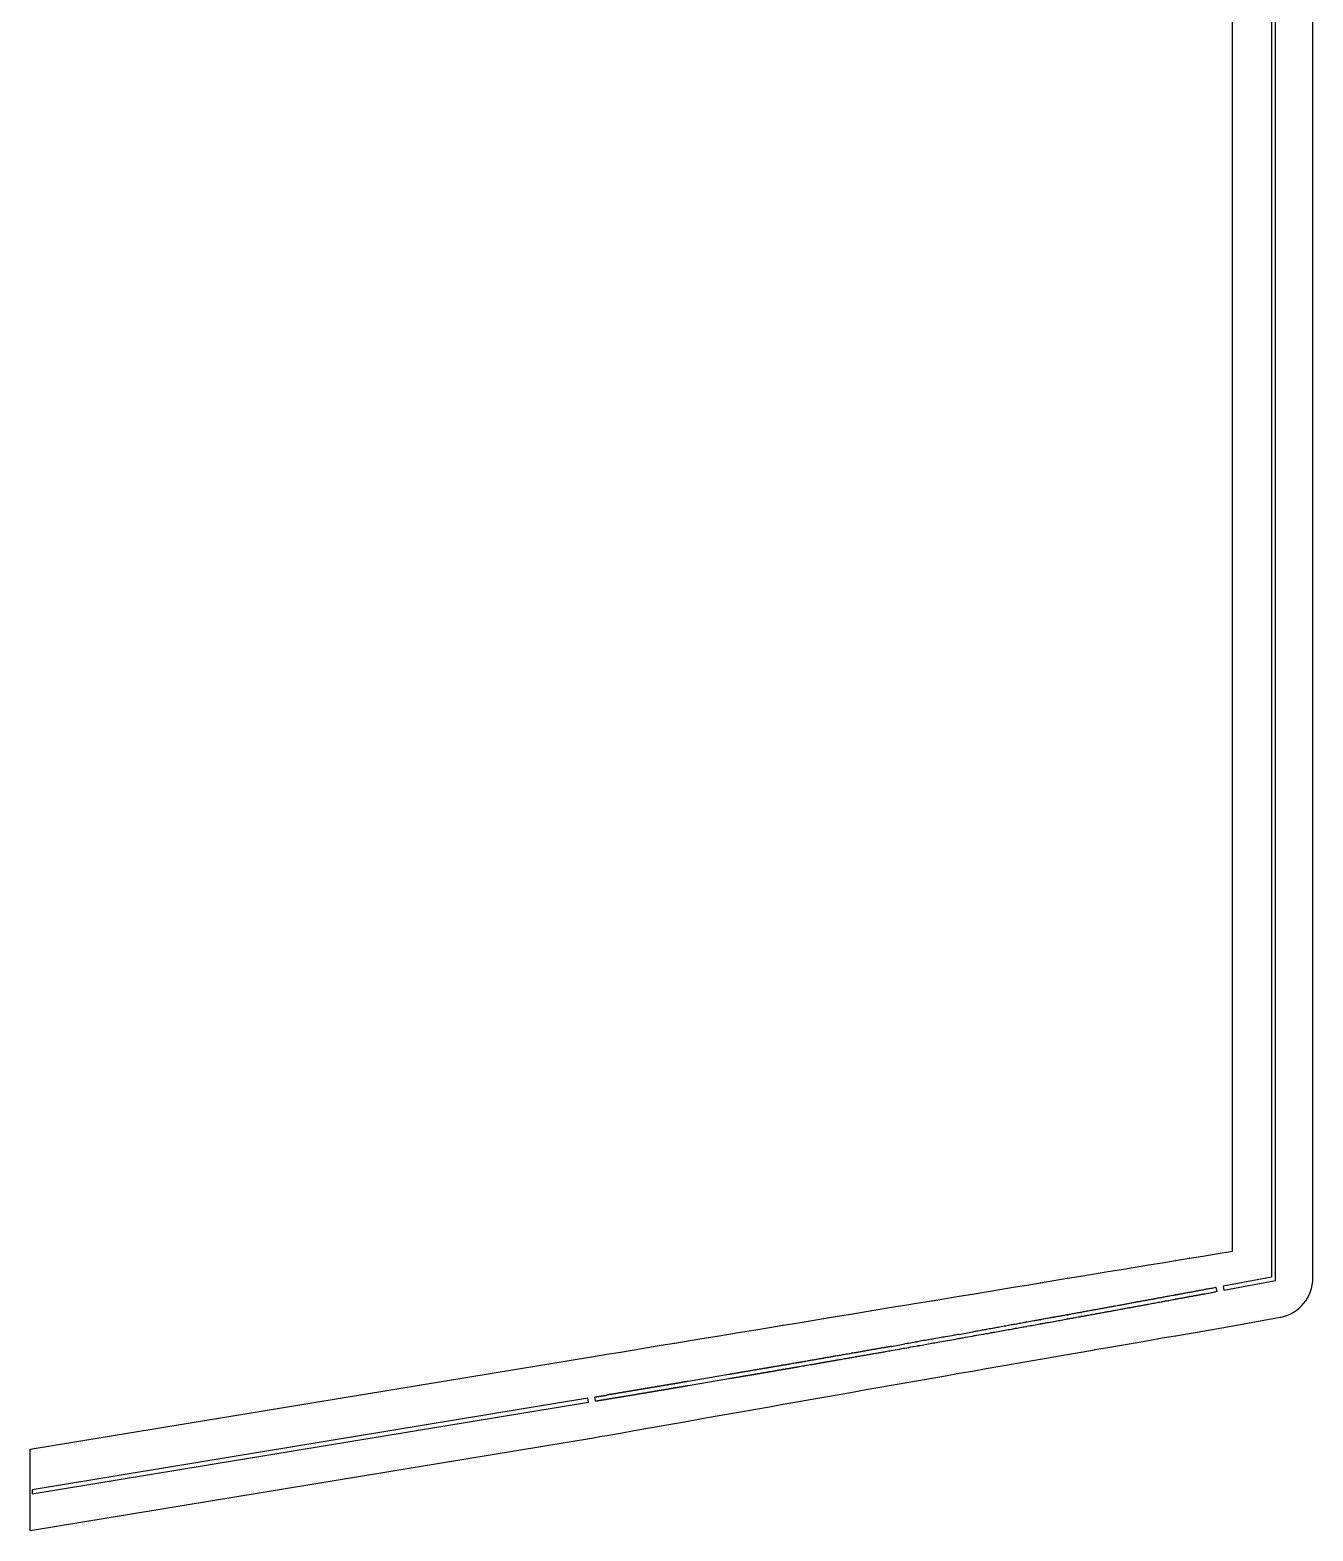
# Model space of a CAD drawing. Header units: millimetres. Extents: x 956 to 1912, y 36 to 2273.
# Drawn here: x 956 to 1912, y 36 to 1155 of the extents above; entities that cross this region are included whole.
import ezdxf

# ---------------------------------------------------------------- set-up
doc = ezdxf.new("R2010")
doc.units = ezdxf.units.MM
doc.linetypes.add('K5LT_BASIC', pattern=[0])
doc.layers.add('Engraving', color=7, linetype='Continuous')

msp = doc.modelspace()

# ---------------------------------------------------------------- linework, layer by layer
at = {"color": 143, "linetype": 'K5LT_BASIC', "lineweight": 25, "true_color": 0x33acca}
for p, q in [((1911.7, 225.1), (1911.7, 2238.5)), ((1851.7, 245), (1851.7, 2203.4)), ((1789.3, 234.7), (1799.3, 236.3)), ((1799.4, 236.3), (1799.3, 236.3)), ((1799.4, 236.3), (1809.4, 238)), ((1809.5, 238), (1809.4, 238)), ((1809.5, 238), (1819.5, 239.6)), ((1819.6, 239.7), (1819.5, 239.6)), ((1819.6, 239.7), (1829.6, 241.3)), ((1829.7, 241.3), (1829.6, 241.3)), ((1829.7, 241.3), (1839.7, 243)), ((1839.7, 243), (1851.7, 245)), ((1839.7, 243), (1839.7, 243)), ((1718.7, 223), (1728.7, 224.7)), ((1728.8, 224.7), (1728.7, 224.7)), ((1728.8, 224.7), (1738.8, 226.3)), ((1738.9, 226.3), (1738.8, 226.3)), ((1738.9, 226.3), (1748.9, 228)), ((1748.9, 228), (1759, 229.7)), ((1748.9, 228), (1748.9, 228)), ((1759, 229.7), (1769.1, 231.3)), ((1759, 229.7), (1759, 229.7)), ((1769.1, 231.3), (1779.2, 233)), ((1769.1, 231.3), (1769.1, 231.3)), ((1779.2, 233), (1789.3, 234.7)), ((1779.2, 233), (1779.2, 233)), ((1789.3, 234.7), (1789.3, 234.7)), ((1648.1, 211.4), (1658.1, 213)), ((1658.1, 213), (1668.2, 214.7)), ((1658.1, 213), (1658.1, 213)), ((1668.2, 214.7), (1678.3, 216.4)), ((1668.2, 214.7), (1668.2, 214.7)), ((1678.3, 216.4), (1688.4, 218)), ((1678.3, 216.4), (1678.3, 216.4)), ((1688.4, 218), (1698.5, 219.7)), ((1688.4, 218), (1688.4, 218)), ((1698.5, 219.7), (1708.5, 221.3)), ((1698.5, 219.7), (1698.5, 219.7)), ((1708.6, 221.4), (1708.5, 221.3)), ((1708.6, 221.4), (1718.6, 223)), ((1718.7, 223), (1718.6, 223)), ((1577.4, 199.7), (1587.5, 201.4)), ((1587.5, 201.4), (1597.6, 203.1)), ((1587.5, 201.4), (1587.5, 201.4)), ((1597.6, 203.1), (1607.6, 204.7)), ((1597.6, 203.1), (1597.6, 203.1)), ((1607.7, 204.7), (1607.6, 204.7)), ((1607.7, 204.7), (1617.7, 206.4)), ((1617.8, 206.4), (1617.7, 206.4)), ((1617.8, 206.4), (1627.8, 208)), ((1627.9, 208), (1627.8, 208)), ((1627.9, 208), (1637.9, 209.7)), ((1638, 209.7), (1637.9, 209.7)), ((1638, 209.7), (1648, 211.4)), ((1648.1, 211.4), (1648, 211.4)), ((1516.9, 189.8), (1526.9, 191.4)), ((1527, 191.4), (1526.9, 191.4)), ((1527, 191.4), (1537, 193.1)), ((1537.1, 193.1), (1537, 193.1)), ((1537.1, 193.1), (1547.1, 194.7)), ((1547.2, 194.7), (1547.1, 194.7)), ((1547.2, 194.7), (1557.2, 196.4)), ((1557.2, 196.4), (1567.3, 198.1)), ((1557.2, 196.4), (1557.2, 196.4)), ((1567.3, 198.1), (1577.4, 199.7)), ((1567.3, 198.1), (1567.3, 198.1)), ((1577.4, 199.7), (1577.4, 199.7)), ((1887.2, 195.6), (1848.1, 188.3)), ((1446.3, 178.1), (1456.3, 179.8)), ((1456.3, 179.8), (1466.4, 181.4)), ((1456.3, 179.8), (1456.3, 179.8)), ((1466.4, 181.4), (1476.5, 183.1)), ((1466.4, 181.4), (1466.4, 181.4)), ((1476.5, 183.1), (1486.6, 184.8)), ((1476.5, 183.1), (1476.5, 183.1)), ((1486.6, 184.8), (1496.7, 186.4)), ((1486.6, 184.8), (1486.6, 184.8)), ((1496.7, 186.4), (1506.8, 188.1)), ((1496.7, 186.4), (1496.7, 186.4)), ((1506.8, 188.1), (1516.8, 189.7)), ((1506.8, 188.1), (1506.8, 188.1)), ((1516.9, 189.8), (1516.8, 189.7)), ((1799.3, 180), (1789.3, 178.2)), ((1799.4, 180), (1799.3, 180)), ((1809.4, 181.7), (1799.4, 180)), ((1809.5, 181.7), (1809.4, 181.7)), ((1819.5, 183.4), (1809.5, 181.7)), ((1819.6, 183.4), (1819.5, 183.4)), ((1829.6, 185.2), (1819.6, 183.4)), ((1829.7, 185.2), (1829.6, 185.2)), ((1839.7, 186.9), (1829.7, 185.2)), ((1848.1, 188.3), (1839.7, 186.9)), ((1839.7, 186.9), (1839.7, 186.9)), ((1375.6, 166.5), (1385.7, 168.1)), ((1385.7, 168.1), (1395.8, 169.8)), ((1385.7, 168.1), (1385.7, 168.1)), ((1395.8, 169.8), (1405.9, 171.5)), ((1395.8, 169.8), (1395.8, 169.8)), ((1405.9, 171.5), (1415.9, 173.1)), ((1405.9, 171.5), (1405.9, 171.5)), ((1416, 173.1), (1415.9, 173.1)), ((1416, 173.1), (1426, 174.8)), ((1426.1, 174.8), (1426, 174.8)), ((1426.1, 174.8), (1436.1, 176.4)), ((1436.2, 176.4), (1436.1, 176.4)), ((1436.2, 176.4), (1446.2, 178.1)), ((1446.3, 178.1), (1446.2, 178.1)), ((1728.7, 167.7), (1718.7, 166)), ((1728.8, 167.8), (1728.7, 167.7)), ((1738.8, 169.5), (1728.8, 167.8)), ((1738.9, 169.5), (1738.8, 169.5)), ((1748.9, 171.2), (1738.9, 169.5)), ((1759, 173), (1748.9, 171.3)), ((1748.9, 171.3), (1748.9, 171.2)), ((1769.1, 174.7), (1759, 173)), ((1759, 173), (1759, 173)), ((1779.2, 176.5), (1769.1, 174.7)), ((1769.1, 174.7), (1769.1, 174.7)), ((1789.3, 178.2), (1779.2, 176.5)), ((1779.2, 176.5), (1779.2, 176.5)), ((1789.3, 178.2), (1789.3, 178.2)), ((955.9, 97.3), (1375.6, 166.5)), ((1375.6, 166.5), (1375.6, 166.5)), ((1668.2, 157.2), (1658.1, 155.4)), ((1678.3, 159), (1668.2, 157.2)), ((1668.2, 157.2), (1668.2, 157.2)), ((1688.4, 160.7), (1678.3, 159)), ((1678.3, 159), (1678.3, 159)), ((1698.5, 162.5), (1688.4, 160.7)), ((1688.4, 160.7), (1688.4, 160.7)), ((1708.5, 164.2), (1698.5, 162.5)), ((1698.5, 162.5), (1698.5, 162.5)), ((1708.6, 164.2), (1708.5, 164.2)), ((1718.6, 166), (1708.6, 164.2)), ((1718.7, 166), (1718.6, 166)), ((1607.6, 146.6), (1597.6, 144.8)), ((1607.7, 146.6), (1607.6, 146.6)), ((1617.7, 148.4), (1607.7, 146.6)), ((1617.8, 148.4), (1617.7, 148.4)), ((1627.8, 150.1), (1617.8, 148.4)), ((1627.9, 150.1), (1627.8, 150.1)), ((1637.9, 151.9), (1627.9, 150.1)), ((1638, 151.9), (1637.9, 151.9)), ((1648, 153.7), (1638, 151.9)), ((1648.1, 153.7), (1648, 153.7)), ((1658.1, 155.4), (1648.1, 153.7)), ((1658.1, 155.4), (1658.1, 155.4)), ((1547.1, 135.9), (1537.1, 134.2)), ((1547.2, 135.9), (1547.1, 135.9)), ((1557.2, 137.7), (1547.2, 135.9)), ((1567.3, 139.5), (1557.2, 137.7)), ((1557.2, 137.7), (1557.2, 137.7)), ((1577.4, 141.3), (1567.3, 139.5)), ((1567.3, 139.5), (1567.3, 139.5)), ((1587.5, 143), (1577.4, 141.3)), ((1577.4, 141.3), (1577.4, 141.3)), ((1597.6, 144.8), (1587.5, 143)), ((1587.5, 143), (1587.5, 143)), ((1597.6, 144.8), (1597.6, 144.8)), ((1476.5, 123.5), (1466.4, 121.7)), ((1486.6, 125.2), (1476.5, 123.5)), ((1476.5, 123.5), (1476.5, 123.5)), ((1496.7, 127), (1486.6, 125.2)), ((1486.6, 125.2), (1486.6, 125.2)), ((1506.8, 128.8), (1496.7, 127)), ((1496.7, 127), (1496.7, 127)), ((1516.8, 130.6), (1506.8, 128.8)), ((1506.8, 128.8), (1506.8, 128.8)), ((1516.9, 130.6), (1516.8, 130.6)), ((1526.9, 132.4), (1516.9, 130.6)), ((1527, 132.4), (1526.9, 132.4)), ((1537, 134.2), (1527, 132.4)), ((1537.1, 134.2), (1537, 134.2)), ((1415.9, 112.7), (1405.9, 111)), ((1416, 112.7), (1415.9, 112.7)), ((1426, 114.5), (1416, 112.7)), ((1426.1, 114.5), (1426, 114.5)), ((1436.1, 116.3), (1426.1, 114.5)), ((1436.2, 116.3), (1436.1, 116.3)), ((1446.2, 118.1), (1436.2, 116.3)), ((1446.3, 118.1), (1446.2, 118.1)), ((1456.3, 119.9), (1446.3, 118.1)), ((1466.4, 121.7), (1456.3, 119.9)), ((1456.3, 119.9), (1456.3, 119.9)), ((1466.4, 121.7), (1466.4, 121.7)), ((1375.6, 105.7), (955.9, 36.5)), ((1380.5, 106.5), (1375.6, 105.7)), ((1375.6, 105.7), (1375.6, 105.7)), ((1385.7, 107.4), (1380.5, 106.5)), ((1395.8, 109.2), (1385.7, 107.4)), ((1385.7, 107.4), (1385.7, 107.4)), ((1405.9, 111), (1395.8, 109.2)), ((1395.8, 109.2), (1395.8, 109.2)), ((1405.9, 111), (1405.9, 111)), ((955.9, 63.8), (955.9, 97.3)), ((955.9, 36.5), (955.9, 63.8))]:
    msp.add_line(p, q, dxfattribs=at)
msp.add_ellipse((1881.7, 225.1), major_axis=(0, -30), ratio=0.998777, start_param=0.183001, end_param=1.570796, dxfattribs=at)
at = {"layer": 'Engraving', "color": 143, "linetype": 'K5LT_BASIC', "lineweight": 25, "true_color": 0x33acca}
for p, q in [((1880.9, 2238.5), (1880.9, 225.5)), ((1883.9, 223), (1883.9, 2241.6)), ((1880.9, 225.5), (1844.7, 218.8)), ((1819.5, 214.1), (1819.6, 214.1)), ((1829.6, 216), (1829.7, 216)), ((1829.7, 212.9), (1829.6, 212.9)), ((1839.7, 217.9), (1839.7, 217.9)), ((1839.7, 217.8), (1839.7, 217.9)), ((1840.3, 214.9), (1839.7, 217.8)), ((1840.3, 214.9), (1839.7, 214.8)), ((1839.7, 214.8), (1839.7, 214.8)), ((1844.7, 218.8), (1845.3, 215.8)), ((1845.3, 215.8), (1883.9, 223)), ((1759, 203), (1759, 203)), ((1769.1, 204.8), (1769.1, 204.8)), ((1769.1, 201.8), (1769.1, 201.8)), ((1779.2, 206.7), (1779.2, 206.7)), ((1779.2, 203.6), (1779.2, 203.6)), ((1789.3, 208.5), (1789.3, 208.6)), ((1789.3, 205.5), (1789.3, 205.5)), ((1799.3, 210.4), (1799.4, 210.4)), ((1799.4, 207.4), (1799.3, 207.3)), ((1809.4, 212.3), (1809.5, 212.3)), ((1809.5, 209.2), (1809.4, 209.2)), ((1819.6, 211.1), (1819.5, 211.1)), ((1688.4, 190.2), (1688.4, 190.2)), ((1698.5, 192), (1698.5, 192)), ((1708.5, 193.8), (1708.6, 193.8)), ((1708.6, 190.8), (1708.5, 190.8)), ((1718.6, 195.6), (1718.7, 195.7)), ((1718.7, 192.6), (1718.6, 192.6)), ((1728.7, 197.5), (1728.8, 197.5)), ((1728.8, 194.4), (1728.7, 194.4)), ((1738.8, 199.3), (1738.9, 199.3)), ((1738.9, 196.3), (1738.8, 196.3)), ((1748.9, 201.1), (1748.9, 201.2)), ((1748.9, 198.1), (1748.9, 198.1)), ((1759, 200), (1759, 199.9)), ((1627.8, 179.3), (1627.9, 179.4)), ((1637.9, 181.1), (1638, 181.1)), ((1648, 182.9), (1648.1, 182.9)), ((1648.1, 179.9), (1648, 179.9)), ((1658.1, 184.7), (1658.1, 184.7)), ((1658.1, 181.7), (1658.1, 181.7)), ((1668.2, 186.5), (1668.2, 186.6)), ((1668.2, 183.5), (1668.2, 183.5)), ((1678.3, 188.4), (1678.3, 188.4)), ((1678.3, 185.3), (1678.3, 185.3)), ((1688.4, 187.1), (1688.4, 187.1)), ((1698.5, 189), (1698.5, 188.9)), ((1567.3, 168.7), (1567.3, 168.7)), ((1577.4, 170.4), (1577.4, 170.4)), ((1587.5, 172.2), (1587.5, 172.2)), ((1587.5, 169.2), (1587.5, 169.2)), ((1597.6, 174), (1597.6, 174)), ((1597.6, 170.9), (1597.6, 170.9)), ((1607.6, 175.8), (1607.7, 175.8)), ((1607.7, 172.7), (1607.6, 172.7)), ((1617.7, 177.6), (1617.8, 177.6)), ((1617.8, 174.5), (1617.7, 174.5)), ((1627.9, 176.3), (1627.8, 176.3)), ((1638, 178.1), (1637.9, 178.1)), ((1506.8, 158.2), (1506.8, 158.2)), ((1516.9, 159.9), (1516.8, 159.9)), ((1516.9, 156.9), (1516.8, 156.9)), ((1526.9, 161.6), (1527, 161.7)), ((1527, 158.6), (1526.9, 158.6)), ((1537, 163.4), (1537.1, 163.4)), ((1537.1, 160.4), (1537, 160.4)), ((1547.1, 165.1), (1547.2, 165.2)), ((1547.2, 162.1), (1547.1, 162.1)), ((1557.2, 166.9), (1557.2, 166.9)), ((1557.2, 163.9), (1557.2, 163.9)), ((1567.3, 165.6), (1567.3, 165.6)), ((1577.4, 167.4), (1577.4, 167.4)), ((1436.1, 146.2), (1436.2, 146.2)), ((1446.2, 147.9), (1446.3, 147.9)), ((1456.3, 149.6), (1446.3, 147.9)), ((1446.3, 144.9), (1456.3, 146.6)), ((1466.4, 151.3), (1456.3, 149.6)), ((1456.3, 149.6), (1456.3, 149.6)), ((1456.3, 146.6), (1466.4, 148.3)), ((1456.3, 146.6), (1456.3, 146.6)), ((1476.5, 153), (1466.4, 151.3)), ((1466.4, 151.3), (1466.4, 151.3)), ((1466.4, 148.3), (1476.5, 150)), ((1466.4, 148.3), (1466.4, 148.3)), ((1476.5, 153), (1476.5, 153)), ((1476.5, 150), (1476.5, 150)), ((1486.6, 154.7), (1486.6, 154.8)), ((1486.6, 151.7), (1486.6, 151.7)), ((1496.7, 156.5), (1496.7, 156.5)), ((1496.7, 153.4), (1496.7, 153.4)), ((1506.8, 155.1), (1506.8, 155.1)), ((1371.4, 135.3), (957.4, 67.1)), ((1371.9, 132.4), (1371.4, 135.3)), ((1376.5, 136.2), (1377, 133.3)), ((1385.7, 137.7), (1385.7, 137.7)), ((1385.7, 134.7), (1385.7, 134.7)), ((1395.8, 139.4), (1395.8, 139.4)), ((1395.8, 136.4), (1395.8, 136.4)), ((1405.9, 141.1), (1405.9, 141.1)), ((1405.9, 138.1), (1405.9, 138)), ((1415.9, 142.8), (1416, 142.8)), ((1416, 139.7), (1415.9, 139.7)), ((1426, 144.5), (1426.1, 144.5)), ((1426.1, 141.4), (1426, 141.4)), ((1436.2, 143.2), (1436.1, 143.1)), ((1446.3, 144.9), (1446.2, 144.9)), ((957.4, 64.1), (1371.9, 132.4)), ((957.4, 67.1), (957.4, 64.1))]:
    msp.add_line(p, q, dxfattribs=at)
for centre, radius, start, end in [((-1496.5, 17826.5), 17921.6, 280.10541, 280.13802), ((-1559.9, 18230.8), 18333.7, 280.17324, 280.20512), ((-1818, 19565), 19689.5, 279.98972, 280.0194), ((-1672.6, 18771.8), 18886.1, 280.03334, 280.06429)]:
    msp.add_arc(centre, radius, start, end, dxfattribs=at)
for points, knots in [([(1819.5, 214.1), (1818.7, 214), (1817, 213.7), (1814.9, 213.3), (1813.2, 213), (1812, 212.7), (1810.7, 212.5), (1809.9, 212.3), (1809.5, 212.3)], [0, 0, 0, 0, 0.400294, 0.800587, 0.99958, 1.198572, 1.397565, 1.596558, 1.596558, 1.596558, 1.596558]), ([(1829.6, 216), (1828.5, 215.8), (1826.8, 215.5), (1824.3, 215), (1822.1, 214.6), (1820.4, 214.3), (1819.6, 214.1)], [0, 0, 0, 0, 0.529955, 0.79721, 1.195821, 1.594432, 1.594432, 1.594432, 1.594432]), ([(1819.6, 211.1), (1820, 211.2), (1820.8, 211.3), (1822.1, 211.5), (1823.3, 211.8), (1825, 212.1), (1827.1, 212.5), (1828.8, 212.8), (1829.6, 212.9)], [0, 0, 0, 0, 0.201928, 0.403856, 0.605784, 0.807713, 1.211569, 1.615425, 1.615425, 1.615425, 1.615425]), ([(1839.7, 217.9), (1839.2, 217.8), (1838, 217.6), (1836.4, 217.2), (1834.4, 216.9), (1832.2, 216.5), (1830.5, 216.2), (1829.7, 216)], [0, 0, 0, 0, 0.261811, 0.523622, 0.786638, 1.179952, 1.573265, 1.573265, 1.573265, 1.573265]), ([(1829.7, 212.9), (1830, 213), (1830.6, 213.1), (1831.8, 213.3), (1833.9, 213.7), (1836.7, 214.2), (1838.8, 214.6), (1839.7, 214.8)], [0, 0, 0, 0, 0.142594, 0.285188, 0.570377, 1.140753, 1.572958, 1.572958, 1.572958, 1.572958]), ([(1759, 203), (1758.7, 202.9), (1758.1, 202.8), (1756.8, 202.6), (1755.4, 202.3), (1753.7, 202), (1752.1, 201.7), (1750.5, 201.4), (1749.5, 201.3), (1748.9, 201.2)], [0, 0, 0, 0, 0.143537, 0.287073, 0.574147, 0.821979, 1.069812, 1.317645, 1.565478, 1.565478, 1.565478, 1.565478]), ([(1769.1, 204.8), (1768.7, 204.8), (1768, 204.6), (1766.5, 204.4), (1764.9, 204.1), (1763.2, 203.8), (1761.8, 203.5), (1760.4, 203.3), (1759.5, 203.1), (1759, 203)], [0, 0, 0, 0, 0.17485, 0.349699, 0.699399, 0.920827, 1.142256, 1.363685, 1.585114, 1.585114, 1.585114, 1.585114]), ([(1759, 200), (1759.5, 200), (1760.5, 200.2), (1762, 200.5), (1763.5, 200.8), (1765.2, 201.1), (1767, 201.4), (1768.4, 201.7), (1769.1, 201.8)], [0, 0, 0, 0, 0.234895, 0.469789, 0.704684, 0.939578, 1.262215, 1.584852, 1.584852, 1.584852, 1.584852]), ([(1779.2, 206.7), (1778.7, 206.6), (1777.9, 206.5), (1776.2, 206.1), (1774.1, 205.8), (1771.6, 205.3), (1770, 205), (1769.1, 204.8)], [0, 0, 0, 0, 0.212402, 0.424805, 0.82369, 1.235552, 1.647413, 1.647413, 1.647413, 1.647413]), ([(1769.1, 201.8), (1769.5, 201.9), (1770.4, 202), (1771.6, 202.3), (1772.9, 202.5), (1774.6, 202.8), (1776.7, 203.2), (1778.3, 203.5), (1779.2, 203.6)], [0, 0, 0, 0, 0.20857, 0.417141, 0.625711, 0.834281, 1.251422, 1.668563, 1.668563, 1.668563, 1.668563]), ([(1789.3, 208.5), (1788.3, 208.4), (1786.6, 208.1), (1784.1, 207.6), (1781.7, 207.2), (1780, 206.9), (1779.2, 206.7)], [0, 0, 0, 0, 0.485574, 0.822679, 1.234038, 1.645398, 1.645398, 1.645398, 1.645398]), ([(1779.2, 203.6), (1779.6, 203.7), (1780.5, 203.9), (1781.7, 204.1), (1783, 204.3), (1784.7, 204.6), (1786.7, 205), (1788.4, 205.3), (1789.3, 205.5)], [0, 0, 0, 0, 0.208316, 0.416631, 0.624947, 0.833263, 1.249894, 1.666526, 1.666526, 1.666526, 1.666526]), ([(1799.3, 210.4), (1798.8, 210.3), (1797.7, 210.1), (1796, 209.8), (1794, 209.4), (1791.8, 209), (1790.1, 208.7), (1789.3, 208.6)], [0, 0, 0, 0, 0.273098, 0.546195, 0.821662, 1.232509, 1.643356, 1.643356, 1.643356, 1.643356]), ([(1789.3, 205.5), (1790, 205.6), (1791.4, 205.9), (1793.5, 206.3), (1795.6, 206.7), (1797.5, 207), (1798.8, 207.2), (1799.3, 207.3)], [0, 0, 0, 0, 0.351161, 0.702321, 1.053482, 1.404643, 1.685795, 1.685795, 1.685795, 1.685795]), ([(1809.4, 212.3), (1809.1, 212.2), (1808.3, 212.1), (1806.9, 211.8), (1805.3, 211.5), (1803.6, 211.2), (1802.2, 210.9), (1800.8, 210.7), (1799.9, 210.5), (1799.4, 210.4)], [0, 0, 0, 0, 0.174182, 0.348364, 0.696729, 0.922213, 1.147698, 1.373183, 1.598668, 1.598668, 1.598668, 1.598668]), ([(1799.4, 207.4), (1799.8, 207.4), (1800.6, 207.6), (1802.3, 207.9), (1804.2, 208.2), (1806.4, 208.6), (1808.1, 209), (1809.1, 209.1), (1809.4, 209.2)], [0, 0, 0, 0, 0.199798, 0.399596, 0.799192, 1.116885, 1.434578, 1.598389, 1.598389, 1.598389, 1.598389]), ([(1809.5, 209.2), (1809.9, 209.3), (1810.7, 209.4), (1812, 209.7), (1813.2, 209.9), (1814.9, 210.2), (1817, 210.6), (1818.7, 210.9), (1819.5, 211.1)], [0, 0, 0, 0, 0.202198, 0.404397, 0.606595, 0.808794, 1.21319, 1.617587, 1.617587, 1.617587, 1.617587]), ([(1688.4, 190.2), (1687.9, 190.1), (1686.7, 189.9), (1684.2, 189.4), (1681.3, 188.9), (1679.1, 188.5), (1678.3, 188.4)], [0, 0, 0, 0, 0.223205, 0.558012, 1.227627, 1.598161, 1.598161, 1.598161, 1.598161]), ([(1698.5, 192), (1698.2, 192), (1697.7, 191.9), (1696.4, 191.6), (1694.1, 191.2), (1691.3, 190.7), (1689.2, 190.3), (1688.4, 190.2)], [0, 0, 0, 0, 0.107502, 0.268756, 0.591263, 1.236278, 1.596709, 1.596709, 1.596709, 1.596709]), ([(1708.5, 193.8), (1708.5, 193.8), (1708.3, 193.8), (1707.9, 193.7), (1707.1, 193.6), (1705.7, 193.3), (1702.8, 192.8), (1700.3, 192.3), (1698.6, 192), (1698.5, 192)], [0, 0, 0, 0, 0.011989, 0.092103, 0.1902, 0.386395, 0.778785, 1.563564, 1.595213, 1.595213, 1.595213, 1.595213]), ([(1698.5, 189), (1700.2, 189.3), (1703.5, 189.9), (1706.9, 190.5), (1708.5, 190.8)], [0, 0, 0, 0, 0.786555, 1.573143, 1.573143, 1.573143, 1.573143]), ([(1718.6, 195.6), (1718.5, 195.6), (1718.3, 195.6), (1717.8, 195.5), (1717, 195.4), (1715.1, 195), (1712.8, 194.6), (1710.4, 194.2), (1709.2, 193.9), (1708.6, 193.8)], [0, 0, 0, 0, 0.054012, 0.108024, 0.216048, 0.432096, 1.002121, 1.287134, 1.572146, 1.572146, 1.572146, 1.572146]), ([(1708.6, 190.8), (1709.4, 190.9), (1711.1, 191.2), (1714.3, 191.8), (1716.8, 192.3), (1718.5, 192.6), (1718.6, 192.6)], [0, 0, 0, 0, 0.392961, 0.785922, 1.521237, 1.571866, 1.571866, 1.571866, 1.571866]), ([(1728.7, 197.5), (1728.5, 197.4), (1728, 197.3), (1727, 197.2), (1725.7, 196.9), (1724.1, 196.6), (1722.3, 196.3), (1720.5, 196), (1719.3, 195.8), (1718.7, 195.7)], [0, 0, 0, 0, 0.110941, 0.221882, 0.443765, 0.720078, 0.996391, 1.272704, 1.549018, 1.549018, 1.549018, 1.549018]), ([(1718.7, 192.6), (1719.4, 192.7), (1720.9, 193), (1723.8, 193.5), (1726.4, 194), (1728.3, 194.3), (1728.7, 194.4)], [0, 0, 0, 0, 0.339416, 0.678832, 1.357663, 1.548753, 1.548753, 1.548753, 1.548753]), ([(1738.8, 199.3), (1738.4, 199.2), (1737.7, 199.1), (1736.3, 198.8), (1734.2, 198.5), (1732.1, 198.1), (1730.2, 197.7), (1729.2, 197.6), (1728.8, 197.5)], [0, 0, 0, 0, 0.168485, 0.33697, 0.673939, 1.110663, 1.329025, 1.547386, 1.547386, 1.547386, 1.547386]), ([(1728.8, 194.4), (1729.6, 194.6), (1731.3, 194.9), (1734.3, 195.4), (1736.8, 195.9), (1738.5, 196.2), (1738.8, 196.3)], [0, 0, 0, 0, 0.386782, 0.773564, 1.381999, 1.547122, 1.547122, 1.547122, 1.547122]), ([(1748.9, 201.1), (1748.7, 201.1), (1748.2, 201), (1747.2, 200.8), (1745.9, 200.6), (1744.2, 200.3), (1742.4, 200), (1740.6, 199.6), (1739.4, 199.4), (1738.9, 199.3)], [0, 0, 0, 0, 0.114514, 0.229028, 0.458057, 0.735343, 1.01263, 1.289916, 1.567203, 1.567203, 1.567203, 1.567203]), ([(1738.9, 196.3), (1739.7, 196.4), (1741.4, 196.7), (1743.6, 197.1), (1745.7, 197.5), (1747.1, 197.8), (1748.2, 198), (1748.7, 198.1), (1748.9, 198.1)], [0, 0, 0, 0, 0.391734, 0.783469, 1.062395, 1.341321, 1.454125, 1.566929, 1.566929, 1.566929, 1.566929]), ([(1748.9, 198.1), (1749.8, 198.3), (1751.5, 198.6), (1753.7, 199), (1755.6, 199.3), (1756.9, 199.6), (1758.1, 199.8), (1758.7, 199.9), (1759, 199.9)], [0, 0, 0, 0, 0.391306, 0.782612, 1.032087, 1.281561, 1.423382, 1.565204, 1.565204, 1.565204, 1.565204]), ([(1637.9, 181.1), (1636.5, 180.9), (1633.1, 180.3), (1629.8, 179.7), (1627.9, 179.4)], [0, 0, 0, 0, 0.72072, 1.648014, 1.648014, 1.648014, 1.648014]), ([(1648, 182.9), (1646.8, 182.7), (1643.4, 182.1), (1640.1, 181.5), (1638, 181.1)], [0, 0, 0, 0, 0.599793, 1.646789, 1.646789, 1.646789, 1.646789]), ([(1638, 178.1), (1640, 178.5), (1643.4, 179.1), (1646.7, 179.7), (1648, 179.9)], [0, 0, 0, 0, 1.02117, 1.646499, 1.646499, 1.646499, 1.646499]), ([(1648.1, 179.9), (1649, 180.1), (1652.4, 180.7), (1655.7, 181.3), (1658.1, 181.7)], [0, 0, 0, 0, 0.48496, 1.645223, 1.645223, 1.645223, 1.645223]), ([(1668.2, 186.5), (1667.2, 186.4), (1664.8, 185.9), (1661.5, 185.3), (1659.1, 184.9), (1658.1, 184.7)], [0, 0, 0, 0, 0.46223, 1.155574, 1.622547, 1.622547, 1.622547, 1.622547]), ([(1658.1, 181.7), (1659.1, 181.9), (1662.5, 182.5), (1665.8, 183.1), (1668.2, 183.5)], [0, 0, 0, 0, 0.474079, 1.643894, 1.643894, 1.643894, 1.643894]), ([(1678.3, 188.4), (1677.6, 188.2), (1675.8, 187.9), (1672.4, 187.3), (1669.8, 186.8), (1668.2, 186.6)], [0, 0, 0, 0, 0.343986, 0.859965, 1.621179, 1.621179, 1.621179, 1.621179]), ([(1668.2, 183.5), (1669, 183.6), (1670.8, 184), (1674.1, 184.6), (1676.7, 185), (1678.3, 185.3)], [0, 0, 0, 0, 0.349513, 0.873781, 1.620897, 1.620897, 1.620897, 1.620897]), ([(1688.4, 187.1), (1688.6, 187.2), (1689.2, 187.3), (1690.5, 187.5), (1693, 188), (1695.8, 188.5), (1697.8, 188.8), (1698.5, 188.9)], [0, 0, 0, 0, 0.112736, 0.281841, 0.620049, 1.296467, 1.596431, 1.596431, 1.596431, 1.596431]), ([(1567.3, 168.7), (1566.9, 168.6), (1565.8, 168.4), (1563.5, 168), (1560.6, 167.5), (1558.3, 167.1), (1557.2, 166.9)], [0, 0, 0, 0, 0.206023, 0.515058, 1.133128, 1.633278, 1.633278, 1.633278, 1.633278]), ([(1577.4, 170.4), (1576.5, 170.3), (1574.9, 170), (1572.8, 169.6), (1571.1, 169.3), (1569.9, 169.1), (1568.6, 168.9), (1567.8, 168.8), (1567.3, 168.7)], [0, 0, 0, 0, 0.396818, 0.793636, 0.992045, 1.190454, 1.388863, 1.587272, 1.587272, 1.587272, 1.587272]), ([(1587.5, 172.2), (1586.6, 172.1), (1585, 171.8), (1582.4, 171.3), (1580.4, 171), (1578.7, 170.7), (1577.8, 170.5), (1577.4, 170.4)], [0, 0, 0, 0, 0.407748, 0.815496, 1.223244, 1.427118, 1.630992, 1.630992, 1.630992, 1.630992]), ([(1577.4, 167.4), (1578, 167.5), (1579.1, 167.7), (1580.7, 168), (1582.3, 168.3), (1584, 168.5), (1585.7, 168.9), (1586.9, 169.1), (1587.5, 169.2)], [0, 0, 0, 0, 0.26768, 0.535359, 0.803039, 1.070719, 1.361573, 1.652427, 1.652427, 1.652427, 1.652427]), ([(1587.5, 169.2), (1588.5, 169.3), (1590.4, 169.7), (1593, 170.1), (1595.4, 170.6), (1596.8, 170.8), (1597.6, 170.9)], [0, 0, 0, 0, 0.474556, 0.949111, 1.300458, 1.651805, 1.651805, 1.651805, 1.651805]), ([(1597.6, 170.9), (1599.5, 171.3), (1602.9, 171.9), (1606.2, 172.5), (1607.6, 172.7)], [0, 0, 0, 0, 0.96039, 1.67281, 1.67281, 1.67281, 1.67281]), ([(1617.7, 177.6), (1617, 177.4), (1615.4, 177.1), (1612.1, 176.5), (1609.5, 176.1), (1607.7, 175.8)], [0, 0, 0, 0, 0.383729, 0.767458, 1.650314, 1.650314, 1.650314, 1.650314]), ([(1607.7, 172.7), (1609.7, 173.1), (1613, 173.7), (1616.4, 174.3), (1617.7, 174.5)], [0, 0, 0, 0, 0.995202, 1.693446, 1.693446, 1.693446, 1.693446]), ([(1627.9, 176.3), (1629.3, 176.6), (1632.7, 177.2), (1636, 177.8), (1637.9, 178.1)], [0, 0, 0, 0, 0.726529, 1.647728, 1.647728, 1.647728, 1.647728]), ([(1506.8, 158.2), (1506.6, 158.2), (1506.4, 158.1), (1506.1, 158.1), (1505.8, 158), (1505.5, 158), (1505.2, 157.9), (1504.8, 157.8), (1504.2, 157.7), (1503.3, 157.6), (1502.6, 157.5), (1501.9, 157.4), (1501.3, 157.3), (1500.5, 157.1), (1499.6, 157), (1498.6, 156.8), (1497.8, 156.7), (1497.2, 156.6), (1496.9, 156.5), (1496.7, 156.5)], [0, 0, 0, 0, 0.05052, 0.101041, 0.151561, 0.202081, 0.252602, 0.303122, 0.404163, 0.555724, 0.707285, 0.783065, 0.858846, 1.010407, 1.166938, 1.323469, 1.48, 1.558265, 1.636531, 1.636531, 1.636531, 1.636531]), ([(1516.8, 159.9), (1516.7, 159.9), (1516.6, 159.9), (1516.2, 159.8), (1515.8, 159.7), (1515.3, 159.6), (1514.9, 159.6), (1514.4, 159.5), (1513.9, 159.4), (1513.1, 159.3), (1512.2, 159.1), (1511.3, 159), (1510.4, 158.8), (1509.5, 158.7), (1508.6, 158.5), (1507.7, 158.3), (1507.1, 158.2), (1506.8, 158.2)], [0, 0, 0, 0, 0.047729, 0.095457, 0.190915, 0.262508, 0.334101, 0.405694, 0.477287, 0.630369, 0.783451, 0.936532, 1.089614, 1.242696, 1.395777, 1.548859, 1.701941, 1.701941, 1.701941, 1.701941]), ([(1506.8, 155.1), (1507, 155.2), (1507.4, 155.2), (1507.9, 155.3), (1508.5, 155.4), (1509, 155.5), (1509.6, 155.6), (1510.2, 155.7), (1510.7, 155.8), (1511.3, 155.9), (1512, 156), (1512.7, 156.2), (1513.4, 156.3), (1514.1, 156.4), (1514.8, 156.5), (1515.5, 156.6), (1516.1, 156.7), (1516.6, 156.8), (1516.8, 156.9)], [0, 0, 0, 0, 0.0941, 0.1882, 0.2823, 0.3764, 0.4705, 0.5646, 0.6587, 0.7528, 0.868674, 0.984549, 1.100423, 1.216298, 1.332172, 1.448047, 1.563921, 1.679796, 1.679796, 1.679796, 1.679796]), ([(1526.9, 161.6), (1526.3, 161.5), (1525, 161.3), (1523.2, 161), (1521.6, 160.7), (1520.3, 160.5), (1519.5, 160.4), (1518.8, 160.2), (1518.1, 160.1), (1517.5, 160), (1517.1, 160), (1516.9, 159.9)], [0, 0, 0, 0, 0.310574, 0.621149, 0.931723, 1.08701, 1.242297, 1.346234, 1.450172, 1.554109, 1.658046, 1.658046, 1.658046, 1.658046]), ([(1516.9, 156.9), (1517, 156.9), (1517.3, 156.9), (1517.8, 157), (1518.4, 157.1), (1519.1, 157.3), (1519.8, 157.4), (1520.4, 157.5), (1520.9, 157.6), (1521.4, 157.6), (1521.9, 157.7), (1522.4, 157.8), (1522.9, 157.9), (1523.4, 158), (1523.9, 158.1), (1524.3, 158.1), (1524.7, 158.2), (1525, 158.3), (1525.5, 158.4), (1526, 158.5), (1526.6, 158.5), (1526.8, 158.6), (1526.9, 158.6)], [0, 0, 0, 0, 0.059631, 0.119263, 0.238525, 0.357788, 0.47705, 0.556558, 0.636067, 0.715575, 0.795084, 0.874592, 0.9541, 1.033609, 1.113117, 1.172999, 1.23288, 1.292762, 1.352644, 1.472407, 1.532289, 1.592171, 1.592171, 1.592171, 1.592171]), ([(1537, 163.4), (1536.6, 163.3), (1535.5, 163.1), (1534.1, 162.9), (1532.9, 162.7), (1531.9, 162.5), (1530.9, 162.3), (1530, 162.2), (1529.2, 162), (1528.5, 161.9), (1527.9, 161.8), (1527.4, 161.7), (1527.1, 161.7), (1527, 161.7)], [0, 0, 0, 0, 0.208501, 0.521252, 0.677628, 0.834004, 0.99038, 1.146755, 1.268734, 1.390712, 1.51269, 1.573679, 1.634668, 1.634668, 1.634668, 1.634668]), ([(1527, 158.6), (1527.1, 158.6), (1527.3, 158.7), (1527.7, 158.7), (1528.4, 158.9), (1529.7, 159.1), (1531.1, 159.3), (1532.4, 159.6), (1533.7, 159.8), (1535.2, 160), (1536.4, 160.2), (1537, 160.4)], [0, 0, 0, 0, 0.049618, 0.099237, 0.198474, 0.396947, 0.727736, 0.893131, 1.058525, 1.357213, 1.6559, 1.6559, 1.6559, 1.6559]), ([(1547.1, 165.1), (1546.7, 165.1), (1545.9, 164.9), (1544.6, 164.7), (1543.4, 164.5), (1541.7, 164.2), (1540, 163.9), (1538.3, 163.6), (1537.5, 163.5), (1537.1, 163.4)], [0, 0, 0, 0, 0.20638, 0.412759, 0.619139, 0.825519, 1.238278, 1.444658, 1.651038, 1.651038, 1.651038, 1.651038]), ([(1537.1, 160.4), (1537.4, 160.4), (1538, 160.5), (1539, 160.7), (1539.9, 160.8), (1540.8, 161), (1541.7, 161.2), (1542.7, 161.3), (1543.6, 161.5), (1544.6, 161.7), (1545.8, 161.9), (1546.7, 162), (1547.1, 162.1)], [0, 0, 0, 0, 0.152436, 0.304872, 0.457307, 0.609743, 0.762179, 0.914615, 1.06705, 1.219486, 1.434499, 1.649513, 1.649513, 1.649513, 1.649513]), ([(1557.2, 166.9), (1556.6, 166.8), (1555.5, 166.6), (1554.2, 166.4), (1553.1, 166.2), (1552.2, 166), (1551.4, 165.9), (1550.3, 165.7), (1548.8, 165.5), (1547.7, 165.3), (1547.2, 165.2)], [0, 0, 0, 0, 0.27227, 0.54454, 0.683263, 0.821985, 0.960707, 1.099429, 1.376874, 1.654318, 1.654318, 1.654318, 1.654318]), ([(1547.2, 162.1), (1547.4, 162.2), (1548, 162.3), (1548.9, 162.4), (1549.7, 162.6), (1550.7, 162.7), (1551.8, 162.9), (1553.5, 163.2), (1555.1, 163.5), (1556.4, 163.7), (1556.9, 163.8), (1557.2, 163.9)], [0, 0, 0, 0, 0.141726, 0.283451, 0.425177, 0.566903, 0.779491, 0.992079, 1.417256, 1.546476, 1.675696, 1.675696, 1.675696, 1.675696]), ([(1557.2, 163.9), (1557.7, 164), (1558.9, 164.2), (1561.4, 164.6), (1564.3, 165.1), (1566.5, 165.5), (1567.3, 165.6)], [0, 0, 0, 0, 0.224019, 0.560047, 1.232103, 1.63299, 1.63299, 1.63299, 1.63299]), ([(1567.3, 165.6), (1567.9, 165.7), (1568.9, 165.9), (1570.5, 166.2), (1572.2, 166.5), (1573.8, 166.8), (1575.6, 167.1), (1576.8, 167.3), (1577.4, 167.4)], [0, 0, 0, 0, 0.256897, 0.513795, 0.770692, 1.02759, 1.318144, 1.608698, 1.608698, 1.608698, 1.608698]), ([(1436.1, 146.2), (1435.9, 146.2), (1435.6, 146.1), (1435, 146), (1434.5, 145.9), (1433.9, 145.8), (1433.2, 145.7), (1432.5, 145.6), (1431.9, 145.5), (1431.4, 145.4), (1431.1, 145.3), (1430.7, 145.3), (1430.4, 145.2), (1430, 145.1), (1429.6, 145.1), (1429.2, 145), (1428.9, 145), (1428.6, 144.9), (1428.3, 144.9), (1428.1, 144.8), (1427.8, 144.8), (1427.5, 144.7), (1427.2, 144.7), (1426.9, 144.6), (1426.6, 144.6), (1426.4, 144.5), (1426.3, 144.5), (1426.1, 144.5), (1426.1, 144.5)], [0, 0, 0, 0, 0.089361, 0.178721, 0.268082, 0.357443, 0.478088, 0.598733, 0.716387, 0.775213, 0.83404, 0.892867, 0.951694, 1.010521, 1.069347, 1.157939, 1.202235, 1.246531, 1.290827, 1.335123, 1.379418, 1.423714, 1.483226, 1.542738, 1.572494, 1.60225, 1.632006, 1.661762, 1.661762, 1.661762, 1.661762]), ([(1446.2, 147.9), (1446.1, 147.9), (1446, 147.9), (1445.7, 147.8), (1445.5, 147.8), (1445.2, 147.7), (1444.8, 147.7), (1444.2, 147.6), (1443.6, 147.5), (1443.1, 147.4), (1442.6, 147.3), (1442, 147.2), (1441.5, 147.1), (1440.8, 147), (1440.1, 146.9), (1439.2, 146.7), (1438.6, 146.6), (1438, 146.5), (1437.4, 146.4), (1436.8, 146.3), (1436.4, 146.2), (1436.2, 146.2)], [0, 0, 0, 0, 0.040278, 0.080555, 0.120833, 0.161111, 0.241666, 0.322221, 0.45648, 0.52361, 0.590739, 0.724998, 0.792128, 0.859257, 1.065238, 1.168228, 1.271219, 1.374209, 1.477199, 1.58019, 1.68318, 1.68318, 1.68318, 1.68318]), ([(1486.6, 154.7), (1486.3, 154.7), (1485.8, 154.6), (1485, 154.5), (1484.3, 154.4), (1483.5, 154.2), (1482.8, 154.1), (1481.7, 153.9), (1480.6, 153.7), (1479.5, 153.5), (1478.7, 153.4), (1478, 153.3), (1477.5, 153.2), (1477, 153.1), (1476.7, 153.1), (1476.5, 153)], [0, 0, 0, 0, 0.126339, 0.252677, 0.379016, 0.505354, 0.631693, 0.758031, 1.010708, 1.173626, 1.336543, 1.418002, 1.499461, 1.580919, 1.662378, 1.662378, 1.662378, 1.662378]), ([(1476.5, 150), (1476.9, 150.1), (1477.7, 150.2), (1478.9, 150.4), (1479.8, 150.6), (1480.6, 150.7), (1481.2, 150.8), (1481.8, 150.9), (1482.6, 151), (1483.5, 151.2), (1484.5, 151.3), (1485.2, 151.5), (1485.7, 151.6), (1486, 151.6), (1486.2, 151.6), (1486.4, 151.7), (1486.5, 151.7), (1486.6, 151.7)], [0, 0, 0, 0, 0.196726, 0.393452, 0.590178, 0.688541, 0.786904, 0.882992, 0.97908, 1.171256, 1.363432, 1.45952, 1.555608, 1.587739, 1.61987, 1.652001, 1.684132, 1.684132, 1.684132, 1.684132]), ([(1496.7, 156.5), (1496.2, 156.4), (1495.4, 156.3), (1494.2, 156), (1492.9, 155.8), (1491.2, 155.5), (1489.1, 155.2), (1487.5, 154.9), (1486.6, 154.8)], [0, 0, 0, 0, 0.212843, 0.425685, 0.638528, 0.851371, 1.277056, 1.702742, 1.702742, 1.702742, 1.702742]), ([(1486.6, 151.7), (1486.9, 151.8), (1487.4, 151.9), (1488.2, 152), (1488.9, 152.1), (1489.4, 152.2), (1489.8, 152.3), (1490.2, 152.3), (1490.8, 152.4), (1491.5, 152.5), (1492.3, 152.7), (1493.1, 152.8), (1494, 153), (1494.7, 153.1), (1495.3, 153.2), (1495.8, 153.3), (1496.2, 153.3), (1496.5, 153.4), (1496.7, 153.4)], [0, 0, 0, 0, 0.134843, 0.269686, 0.404528, 0.47195, 0.539371, 0.606793, 0.674214, 0.809057, 0.9439, 1.078743, 1.22899, 1.379238, 1.454362, 1.529486, 1.60461, 1.679734, 1.679734, 1.679734, 1.679734]), ([(1496.7, 153.4), (1496.8, 153.5), (1497.1, 153.5), (1497.4, 153.6), (1497.8, 153.6), (1498.3, 153.7), (1498.9, 153.8), (1499.7, 153.9), (1500.6, 154.1), (1501.5, 154.3), (1502.3, 154.4), (1503, 154.5), (1503.7, 154.6), (1504.6, 154.8), (1505.3, 154.9), (1505.9, 155), (1506.4, 155.1), (1506.6, 155.1), (1506.8, 155.1)], [0, 0, 0, 0, 0.059064, 0.118128, 0.177192, 0.236256, 0.354384, 0.472512, 0.649703, 0.826895, 0.915491, 1.004087, 1.181279, 1.300458, 1.419637, 1.538816, 1.598406, 1.657995, 1.657995, 1.657995, 1.657995]), ([(1376.5, 136.2), (1376.6, 136.2), (1376.7, 136.2), (1376.8, 136.3), (1377, 136.3), (1377.1, 136.3), (1377.3, 136.3), (1377.5, 136.4), (1377.8, 136.4), (1378.1, 136.5), (1378.7, 136.6), (1379.2, 136.7), (1379.8, 136.7), (1380.2, 136.8), (1380.6, 136.9), (1381, 136.9), (1381.3, 137), (1381.5, 137), (1381.7, 137.1), (1381.9, 137.1), (1382.1, 137.1), (1382.3, 137.2), (1382.7, 137.2), (1383.1, 137.3), (1383.4, 137.4), (1383.8, 137.4), (1384.2, 137.5), (1384.6, 137.5), (1384.9, 137.6), (1385.3, 137.7), (1385.5, 137.7), (1385.7, 137.7)], [0, 0, 0, 0, 0.024742, 0.049485, 0.074227, 0.09897, 0.123712, 0.148454, 0.197939, 0.263919, 0.329898, 0.461858, 0.530776, 0.599695, 0.668614, 0.737532, 0.770914, 0.804296, 0.837678, 0.87106, 0.904442, 0.937824, 1.004589, 1.065646, 1.126703, 1.187761, 1.248818, 1.309875, 1.370933, 1.43199, 1.493048, 1.493048, 1.493048, 1.493048]), ([(1377, 133.3), (1377.2, 133.3), (1377.4, 133.3), (1377.8, 133.4), (1378.1, 133.4), (1378.4, 133.5), (1378.7, 133.5), (1378.9, 133.6), (1379.2, 133.6), (1379.6, 133.7), (1379.9, 133.7), (1380.2, 133.8), (1380.4, 133.8), (1380.6, 133.9), (1380.9, 133.9), (1381.1, 133.9), (1381.3, 134), (1381.6, 134), (1381.9, 134.1), (1382.3, 134.1), (1382.6, 134.2), (1382.9, 134.2), (1383.1, 134.3), (1383.4, 134.3), (1383.7, 134.3), (1383.9, 134.4), (1384.2, 134.4), (1384.4, 134.5), (1384.6, 134.5), (1384.8, 134.5), (1385, 134.6), (1385.1, 134.6), (1385.3, 134.6), (1385.5, 134.7), (1385.6, 134.7), (1385.7, 134.7)], [0, 0, 0, 0, 0.064567, 0.129134, 0.18563, 0.242127, 0.270375, 0.298623, 0.355119, 0.436517, 0.477216, 0.517916, 0.558615, 0.599314, 0.640013, 0.680712, 0.712802, 0.744892, 0.809073, 0.873253, 0.937433, 0.969523, 1.001614, 1.065794, 1.097884, 1.129974, 1.194154, 1.223861, 1.253567, 1.283273, 1.312979, 1.342685, 1.372392, 1.402098, 1.431804, 1.431804, 1.431804, 1.431804]), ([(1395.8, 139.4), (1395.7, 139.4), (1395.6, 139.4), (1395.3, 139.3), (1394.9, 139.3), (1394.3, 139.2), (1393.8, 139.1), (1393.4, 139), (1393, 138.9), (1392.7, 138.9), (1392.3, 138.8), (1391.7, 138.7), (1391.1, 138.6), (1390.4, 138.5), (1389.7, 138.4), (1389.1, 138.3), (1388.4, 138.2), (1387.7, 138.1), (1386.8, 137.9), (1386.2, 137.8), (1385.7, 137.7)], [0, 0, 0, 0, 0.031969, 0.063938, 0.127875, 0.234438, 0.341001, 0.394282, 0.447564, 0.500845, 0.554126, 0.660689, 0.767252, 0.876266, 0.985281, 1.094295, 1.203309, 1.312324, 1.421338, 1.639367, 1.639367, 1.639367, 1.639367]), ([(1385.7, 134.7), (1385.8, 134.7), (1386, 134.7), (1386.4, 134.8), (1386.7, 134.9), (1387, 134.9), (1387.3, 135), (1387.6, 135), (1387.9, 135.1), (1388.4, 135.1), (1389.1, 135.3), (1389.8, 135.4), (1390.4, 135.5), (1390.9, 135.6), (1391.5, 135.7), (1392.2, 135.8), (1392.9, 135.9), (1393.5, 136), (1394.2, 136.1), (1394.7, 136.2), (1395.3, 136.3), (1395.6, 136.3), (1395.8, 136.4)], [0, 0, 0, 0, 0.052548, 0.105096, 0.157644, 0.210192, 0.262741, 0.315289, 0.367837, 0.420385, 0.560513, 0.700642, 0.770706, 0.84077, 0.980898, 1.065925, 1.150952, 1.321006, 1.406032, 1.491059, 1.576086, 1.661113, 1.661113, 1.661113, 1.661113]), ([(1405.9, 141.1), (1405.7, 141.1), (1405.5, 141), (1405, 141), (1404.6, 140.9), (1404.2, 140.8), (1403.8, 140.7), (1403.5, 140.7), (1403.2, 140.6), (1403, 140.6), (1402.7, 140.6), (1402.4, 140.5), (1402.2, 140.5), (1402, 140.4), (1401.7, 140.4), (1401.3, 140.3), (1400.9, 140.3), (1400.5, 140.2), (1400, 140.1), (1399.5, 140), (1398.8, 139.9), (1398.3, 139.8), (1397.9, 139.8), (1397.5, 139.7), (1397, 139.6), (1396.4, 139.5), (1396, 139.4), (1395.8, 139.4)], [0, 0, 0, 0, 0.06662, 0.133241, 0.199861, 0.266481, 0.333102, 0.399722, 0.433032, 0.466342, 0.532963, 0.570229, 0.607495, 0.644762, 0.682028, 0.75656, 0.831093, 0.889568, 0.948043, 1.064992, 1.16727, 1.269548, 1.320687, 1.371826, 1.474104, 1.567988, 1.661873, 1.661873, 1.661873, 1.661873]), ([(1395.8, 136.4), (1395.8, 136.4), (1395.9, 136.4), (1396, 136.4), (1396.2, 136.4), (1396.5, 136.5), (1396.9, 136.6), (1397.4, 136.6), (1397.7, 136.7), (1398, 136.7), (1398.4, 136.8), (1398.9, 136.9), (1399.7, 137), (1400.6, 137.2), (1401.4, 137.3), (1401.8, 137.4), (1402.2, 137.4), (1402.5, 137.5), (1402.8, 137.5), (1403.1, 137.6), (1403.4, 137.6), (1403.6, 137.7), (1403.9, 137.7), (1404.5, 137.8), (1405, 137.9), (1405.6, 138), (1405.8, 138), (1405.9, 138)], [0, 0, 0, 0, 0.006546, 0.021392, 0.047147, 0.098659, 0.201683, 0.252649, 0.303615, 0.354581, 0.405547, 0.506934, 0.608321, 0.811095, 0.904543, 0.997992, 1.044716, 1.091441, 1.138165, 1.184889, 1.230537, 1.276184, 1.321832, 1.367479, 1.550069, 1.59498, 1.639891, 1.639891, 1.639891, 1.639891]), ([(1415.9, 142.8), (1415.8, 142.8), (1415.6, 142.7), (1415.4, 142.7), (1415.1, 142.6), (1414.8, 142.6), (1414.5, 142.5), (1414.1, 142.5), (1413.6, 142.4), (1413, 142.3), (1412.4, 142.2), (1411.9, 142.1), (1411.5, 142), (1411.2, 142), (1410.9, 141.9), (1410.5, 141.9), (1410.1, 141.8), (1409.8, 141.8), (1409.6, 141.7), (1409.2, 141.7), (1408.8, 141.6), (1408.2, 141.5), (1407.7, 141.4), (1407.3, 141.3), (1406.9, 141.3), (1406.6, 141.2), (1406.2, 141.1), (1406, 141.1), (1405.9, 141.1)], [0, 0, 0, 0, 0.048816, 0.097632, 0.134244, 0.170856, 0.244081, 0.305101, 0.366121, 0.488161, 0.571145, 0.654129, 0.737113, 0.778605, 0.820097, 0.883562, 0.947026, 1.010491, 1.042223, 1.073956, 1.16912, 1.264284, 1.359447, 1.407029, 1.454611, 1.547295, 1.593638, 1.63998, 1.63998, 1.63998, 1.63998]), ([(1405.9, 138.1), (1406, 138.1), (1406.3, 138.1), (1406.9, 138.2), (1407.5, 138.3), (1408.1, 138.4), (1408.5, 138.5), (1408.9, 138.6), (1409.1, 138.6), (1409.4, 138.6), (1409.6, 138.7), (1409.9, 138.7), (1410.2, 138.8), (1410.5, 138.8), (1411, 138.9), (1411.4, 139), (1412, 139.1), (1412.5, 139.2), (1413.1, 139.3), (1413.7, 139.4), (1414.2, 139.4), (1414.8, 139.5), (1415.4, 139.6), (1415.8, 139.7), (1415.9, 139.7)], [0, 0, 0, 0, 0.070292, 0.140585, 0.281169, 0.365849, 0.450529, 0.492869, 0.535209, 0.577549, 0.619888, 0.655941, 0.691994, 0.7641, 0.836206, 0.908312, 1.002513, 1.096713, 1.190913, 1.285114, 1.379314, 1.473514, 1.567715, 1.661915, 1.661915, 1.661915, 1.661915]), ([(1426, 144.5), (1425.9, 144.5), (1425.8, 144.4), (1425.5, 144.4), (1425.3, 144.4), (1425, 144.3), (1424.7, 144.2), (1424.4, 144.2), (1424, 144.1), (1423.7, 144.1), (1423.5, 144), (1423.4, 144), (1423.2, 144), (1423, 144), (1422.7, 143.9), (1422.4, 143.9), (1421.9, 143.8), (1421.3, 143.7), (1420.5, 143.5), (1419.8, 143.4), (1419, 143.3), (1418.3, 143.2), (1417.5, 143), (1416.8, 142.9), (1416.2, 142.8), (1416, 142.8)], [0, 0, 0, 0, 0.054918, 0.082377, 0.109836, 0.164754, 0.219672, 0.274221, 0.328771, 0.38332, 0.410595, 0.43787, 0.464587, 0.491304, 0.544739, 0.598174, 0.651608, 0.775142, 0.898676, 1.02221, 1.145744, 1.269278, 1.392812, 1.516346, 1.63988, 1.63988, 1.63988, 1.63988]), ([(1416, 139.7), (1416.1, 139.8), (1416.3, 139.8), (1416.7, 139.9), (1417, 139.9), (1417.2, 139.9), (1417.5, 140), (1417.9, 140.1), (1418.3, 140.1), (1418.6, 140.2), (1418.9, 140.2), (1419.2, 140.3), (1419.5, 140.3), (1419.8, 140.4), (1420.2, 140.5), (1420.6, 140.5), (1421, 140.6), (1421.4, 140.7), (1421.8, 140.7), (1422.2, 140.8), (1422.6, 140.9), (1423, 140.9), (1423.4, 141), (1423.7, 141), (1423.9, 141.1), (1424.2, 141.1), (1424.6, 141.2), (1425.1, 141.3), (1425.6, 141.4), (1425.9, 141.4), (1426, 141.4)], [0, 0, 0, 0, 0.05663, 0.113261, 0.169891, 0.198206, 0.226521, 0.311467, 0.396412, 0.438885, 0.481358, 0.523831, 0.566303, 0.632665, 0.699027, 0.765389, 0.831751, 0.898112, 0.964474, 1.030836, 1.097198, 1.158719, 1.220241, 1.281762, 1.312523, 1.343284, 1.422796, 1.502308, 1.58182, 1.661333, 1.661333, 1.661333, 1.661333]), ([(1426.1, 141.4), (1426.1, 141.5), (1426.3, 141.5), (1426.5, 141.5), (1426.7, 141.6), (1427, 141.6), (1427.3, 141.6), (1427.6, 141.7), (1427.8, 141.7), (1428.4, 141.8), (1429, 141.9), (1429.6, 142), (1430.3, 142.1), (1430.8, 142.2), (1431.4, 142.3), (1431.8, 142.4), (1432.2, 142.5), (1432.7, 142.6), (1433.4, 142.7), (1434, 142.8), (1434.4, 142.9), (1434.8, 142.9), (1435.1, 143), (1435.4, 143), (1435.8, 143.1), (1436, 143.1), (1436.1, 143.1)], [0, 0, 0, 0, 0.029723, 0.059446, 0.108984, 0.158522, 0.203106, 0.24769, 0.292274, 0.336858, 0.505287, 0.589502, 0.673716, 0.808841, 0.876404, 0.943966, 1.011529, 1.079091, 1.214216, 1.326028, 1.381934, 1.437839, 1.493745, 1.549651, 1.605557, 1.661463, 1.661463, 1.661463, 1.661463]), ([(1436.2, 143.2), (1436.3, 143.2), (1436.7, 143.2), (1437.2, 143.3), (1437.8, 143.4), (1438.2, 143.5), (1438.7, 143.6), (1439, 143.6), (1439.4, 143.7), (1439.7, 143.8), (1440.1, 143.8), (1440.4, 143.9), (1440.8, 143.9), (1441.2, 144), (1441.8, 144.1), (1442.4, 144.2), (1443, 144.3), (1443.7, 144.4), (1444.3, 144.5), (1444.9, 144.6), (1445.6, 144.7), (1446, 144.8), (1446.2, 144.9)], [0, 0, 0, 0, 0.089424, 0.178848, 0.268272, 0.357696, 0.417312, 0.476927, 0.536543, 0.596159, 0.655775, 0.715391, 0.775007, 0.834623, 0.940664, 1.046704, 1.152745, 1.258785, 1.364826, 1.470866, 1.576907, 1.682947, 1.682947, 1.682947, 1.682947])]:
    msp.add_open_spline(points, degree=3, knots=knots, dxfattribs=at)
for points in [[(1627.8, 179.3), (1626.2, 179), (1622.8, 178.5), (1619.5, 177.9), (1617.8, 177.6)], [(1597.6, 174), (1596.7, 173.8), (1595, 173.5), (1592.5, 173.1), (1590, 172.7), (1588.4, 172.4), (1587.5, 172.2)]]:
    msp.add_open_spline(points, degree=3, dxfattribs=at)

doc.saveas('drawing.dxf')
